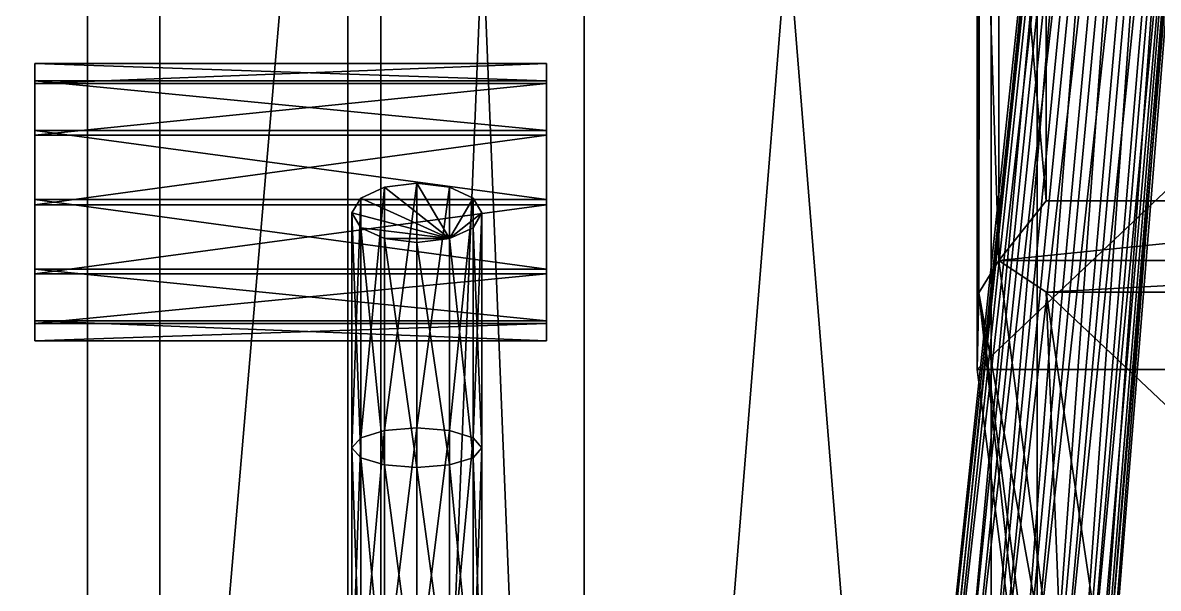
# Model space of a CAD drawing. Extents: x -1.01 to 1.01, y 0 to 4.77.
# Drawn here: x -0.7752 to -0.332, y 2.0991 to 2.3199 of the extents above; entities that cross this region are included whole.
import ezdxf

# ---------------------------------------------------------------- set-up
doc = ezdxf.new("R2010")
doc.units = 0

msp = doc.modelspace()

# ---------------------------------------------------------------- linework, layer by layer
for points in [[(-0.556057, 1.371245, -0.078667), (-0.556057, 3.337909, -0.078667), (-0.635494, 3.337909, -0.078667)], [(-0.556057, 1.371245, -0.078667), (-0.635494, 3.337909, -0.078667), (-0.635494, 1.371245, -0.078667)], [(-0.635494, 1.371245, 0.23908), (-0.635494, 3.337909, 0.23908), (-0.556057, 3.337909, 0.23908)], [(-0.556057, 1.371245, 0.23908), (-0.635494, 1.371245, 0.23908), (-0.556057, 3.337909, 0.23908)], [(-0.635494, 1.371245, 0.111981), (-0.635494, 3.337909, 0.080206), (-0.635494, 3.337909, 0.111981)], [(-0.635494, 1.371245, 0.111981), (-0.635494, 1.371245, 0.080206), (-0.635494, 3.337909, 0.080206)], [(-0.635494, 1.371245, 0.23908), (-0.635494, 3.337909, 0.111981), (-0.635494, 3.337909, 0.23908)], [(-0.635494, 1.371245, 0.23908), (-0.635494, 1.371245, 0.111981), (-0.635494, 3.337909, 0.111981)], [(-0.635494, 1.371245, -0.007174), (-0.635494, 3.337909, -0.078667), (-0.635494, 3.337909, -0.007174)], [(-0.635494, 1.371245, -0.007174), (-0.635494, 1.371245, -0.078667), (-0.635494, 3.337909, -0.078667)], [(-0.635494, 1.371245, 0.080206), (-0.635494, 3.337909, -0.007174), (-0.635494, 3.337909, 0.080206)], [(-0.635494, 1.371245, 0.080206), (-0.635494, 1.371245, -0.007174), (-0.635494, 3.337909, -0.007174)], [(-0.397184, 1.371245, -0.078667), (-0.397184, 3.337909, -0.078667), (-0.556057, 3.337909, -0.078667)], [(-0.397184, 1.371245, -0.078667), (-0.556057, 3.337909, -0.078667), (-0.556057, 1.371245, -0.078667)], [(-0.556057, 1.371245, 0.23908), (-0.556057, 3.337909, 0.23908), (-0.397184, 3.337909, 0.23908)], [(-0.397184, 1.371245, 0.23908), (-0.556057, 1.371245, 0.23908), (-0.397184, 3.337909, 0.23908)], [(-0.397184, 1.371245, 0.111981), (-0.397184, 3.337909, 0.23908), (-0.397184, 3.337909, 0.111981)], [(-0.397184, 1.371245, 0.23908), (-0.397184, 3.337909, 0.23908), (-0.397184, 1.371245, 0.111981)], [(-0.397184, 1.371245, 0.080206), (-0.397184, 3.337909, 0.111981), (-0.397184, 3.337909, 0.080206)], [(-0.397184, 1.371245, 0.111981), (-0.397184, 3.337909, 0.111981), (-0.397184, 1.371245, 0.080206)], [(-0.397184, 1.371245, -0.007174), (-0.397184, 3.337909, 0.080206), (-0.397184, 3.337909, -0.007174)], [(-0.397184, 1.371245, 0.080206), (-0.397184, 3.337909, 0.080206), (-0.397184, 1.371245, -0.007174)], [(-0.397184, 1.371245, -0.078667), (-0.397184, 3.337909, -0.007174), (-0.397184, 3.337909, -0.078667)], [(-0.397184, 1.371245, -0.007174), (-0.397184, 3.337909, -0.007174), (-0.397184, 1.371245, -0.078667)], [(-0.75, 2.050174, -0.332732), (-0.86, 2.050174, -0.332732), (-0.75, 3.325174, -0.447732)], [(-0.86, 2.050174, -0.332732), (-0.86, 3.325174, -0.447732), (-0.75, 3.325174, -0.447732)], [(-0.75, 2.050174, -0.332732), (-0.75, 3.325174, -0.447732), (-0.75, 3.310174, -0.557732)], [(-0.75, 1.950174, -2.729873), (-0.75, 3.310174, -2.729873), (-0.86, 1.950174, -2.729873)], [(-0.86, 1.950174, -2.729873), (-0.75, 3.310174, -2.729873), (-0.86, 3.310174, -2.729873)], [(-0.75, 1.950174, -2.619873), (-0.86, 1.950174, -2.619873), (-0.75, 3.310174, -2.619873)], [(-0.86, 1.950174, -2.619873), (-0.86, 3.310174, -2.619873), (-0.75, 3.310174, -2.619873)], [(-0.75, 2.020174, -0.442732), (-0.75, 3.310174, -0.557732), (-0.86, 2.020174, -0.442732)], [(-0.86, 2.020174, -0.442732), (-0.75, 3.310174, -0.557732), (-0.86, 3.310174, -0.557732)], [(-0.75, 1.950174, -2.619873), (-0.75, 3.310174, -2.619873), (-0.75, 1.950174, -2.729873)], [(-0.75, 1.950174, -2.729873), (-0.75, 3.310174, -2.619873), (-0.75, 3.310174, -2.729873)], [(-0.75, 2.020174, -0.442732), (-0.75, 2.050174, -0.332732), (-0.75, 3.310174, -0.557732)], [(-0.648363, 1.778798, 0.397953), (-0.648363, 2.63465, 0.397953), (-0.721762, 1.778798, 0.397953)], [(-0.721762, 1.778798, 0.397953), (-0.648363, 2.63465, 0.397953), (-0.721762, 2.63465, 0.397953)], [(-0.648363, 1.778798, 0.556827), (-0.721762, 1.778798, 0.556827), (-0.648363, 2.63465, 0.556827)], [(-0.721762, 1.778798, 0.556827), (-0.721762, 2.63465, 0.556827), (-0.648363, 2.63465, 0.556827)], [(-0.721762, 1.778798, 0.556827), (-0.721762, 1.778798, 0.397953), (-0.721762, 2.63465, 0.556827)], [(-0.721762, 1.778798, 0.397953), (-0.721762, 2.63465, 0.397953), (-0.721762, 2.63465, 0.556827)], [(-0.648363, 1.778798, 0.556827), (-0.648363, 2.63465, 0.556827), (-0.648363, 1.778798, 0.397953)], [(-0.648363, 1.778798, 0.397953), (-0.648363, 2.63465, 0.556827), (-0.648363, 2.63465, 0.397953)], [(-0.305831, 1.778798, 0.397953), (-0.305831, 2.63465, 0.397953), (-0.379231, 1.778798, 0.397953)], [(-0.379231, 1.778798, 0.397953), (-0.305831, 2.63465, 0.397953), (-0.379231, 2.63465, 0.397953)], [(-0.305831, 1.778798, 0.556827), (-0.379231, 1.778798, 0.556827), (-0.305831, 2.63465, 0.556827)], [(-0.379231, 1.778798, 0.556827), (-0.379231, 2.63465, 0.556827), (-0.305831, 2.63465, 0.556827)], [(-0.379231, 1.778798, 0.556827), (-0.379231, 1.778798, 0.397953), (-0.379231, 2.63465, 0.556827)], [(-0.379231, 1.778798, 0.397953), (-0.379231, 2.63465, 0.397953), (-0.379231, 2.63465, 0.556827)], [(-0.425888, 1.867629, -2.202977), (-0.362274, 2.49194, -2.381813), (-0.35356, 2.495649, -2.376288)], [(-0.425888, 1.867629, -2.202977), (-0.35356, 2.495649, -2.376288), (-0.414568, 1.8706, -2.196837)], [(-0.414568, 1.8706, -2.196837), (-0.35356, 2.495649, -2.376288), (-0.34328, 2.496969, -2.374343)], [(-0.414568, 1.8706, -2.196837), (-0.34328, 2.496969, -2.374343), (-0.401217, 1.871649, -2.194709)], [(-0.401217, 1.871649, -2.194709), (-0.34328, 2.496969, -2.374343), (-0.332999, 2.495649, -2.376288)], [(-0.387866, 1.8706, -2.196837), (-0.401217, 1.871649, -2.194709), (-0.332999, 2.495649, -2.376288)], [(-0.387866, 1.8706, -2.196837), (-0.332999, 2.495649, -2.376288), (-0.324286, 2.49194, -2.381813)], [(-0.43345, 1.863238, -2.212161), (-0.368098, 2.486335, -2.390089), (-0.362274, 2.49194, -2.381813)], [(-0.43345, 1.863238, -2.212161), (-0.362274, 2.49194, -2.381813), (-0.425888, 1.867629, -2.202977)], [(-0.376549, 1.867629, -2.202977), (-0.387866, 1.8706, -2.196837), (-0.324286, 2.49194, -2.381813)], [(-0.376549, 1.867629, -2.202977), (-0.324286, 2.49194, -2.381813), (-0.318461, 2.486335, -2.390089)], [(-0.436104, 1.858156, -2.223073), (-0.370143, 2.479728, -2.399844), (-0.368098, 2.486335, -2.390089)], [(-0.436104, 1.858156, -2.223073), (-0.368098, 2.486335, -2.390089), (-0.43345, 1.863238, -2.212161)], [(-0.368984, 1.863238, -2.212161), (-0.376549, 1.867629, -2.202977), (-0.318461, 2.486335, -2.390089)], [(-0.368984, 1.863238, -2.212161), (-0.318461, 2.486335, -2.390089), (-0.316416, 2.479728, -2.399844)], [(-0.43345, 1.853203, -2.234046), (-0.370143, 2.479728, -2.399844), (-0.436104, 1.858156, -2.223073)], [(-0.43345, 1.853203, -2.234046), (-0.368098, 2.473155, -2.409578), (-0.370143, 2.479728, -2.399844)], [(-0.36633, 1.858156, -2.223073), (-0.368984, 1.863238, -2.212161), (-0.316416, 2.479728, -2.399844)], [(-0.36633, 1.858156, -2.223073), (-0.316416, 2.479728, -2.399844), (-0.318461, 2.473155, -2.409578)], [(-0.425888, 1.849083, -2.243412), (-0.368098, 2.473155, -2.409578), (-0.43345, 1.853203, -2.234046)], [(-0.425888, 1.849083, -2.243412), (-0.362274, 2.46755, -2.417854), (-0.368098, 2.473155, -2.409578)], [(-0.368984, 1.853203, -2.234046), (-0.36633, 1.858156, -2.223073), (-0.318461, 2.473155, -2.409578)], [(-0.368984, 1.853203, -2.234046), (-0.318461, 2.473155, -2.409578), (-0.324286, 2.46755, -2.417854)], [(-0.414568, 1.84637, -2.249675), (-0.362274, 2.46755, -2.417854), (-0.425888, 1.849083, -2.243412)], [(-0.414568, 1.84637, -2.249675), (-0.35356, 2.46384, -2.423379), (-0.362274, 2.46755, -2.417854)], [(-0.376549, 1.849083, -2.243412), (-0.368984, 1.853203, -2.234046), (-0.324286, 2.46755, -2.417854)], [(-0.376549, 1.849083, -2.243412), (-0.324286, 2.46755, -2.417854), (-0.332999, 2.46384, -2.423379)], [(-0.401217, 1.845443, -2.251891), (-0.35356, 2.46384, -2.423379), (-0.414568, 1.84637, -2.249675)], [(-0.394191, 2.227026, -2.145321), (-0.401731, 2.453797, -2.248873), (-0.394191, 2.460868, -2.213814)], [(-0.401217, 1.845443, -2.251891), (-0.34328, 2.46252, -2.425324), (-0.35356, 2.46384, -2.423379)], [(-0.401217, 1.845443, -2.251891), (-0.387866, 1.84637, -2.249675), (-0.34328, 2.46252, -2.425324)], [(-0.375731, 2.250332, -2.130946), (-0.394191, 2.460868, -2.213814), (-0.375731, 2.448569, -2.189007)], [(-0.394191, 2.227026, -2.145321), (-0.394191, 2.460868, -2.213814), (-0.375731, 2.250332, -2.130946)], [(-0.387866, 1.84637, -2.249675), (-0.376549, 1.849083, -2.243412), (-0.332999, 2.46384, -2.423379)], [(-0.387866, 1.84637, -2.249675), (-0.332999, 2.46384, -2.423379), (-0.34328, 2.46252, -2.425324)], [(-0.402715, 2.184525, -2.287027), (-0.401731, 2.453797, -2.248873), (-0.402083, 2.214481, -2.18051)], [(-0.402715, 2.184525, -2.287027), (-0.402715, 2.424324, -2.357267), (-0.401731, 2.453797, -2.248873)], [(-0.402083, 2.214481, -2.18051), (-0.401731, 2.453797, -2.248873), (-0.394191, 2.227026, -2.145321)], [(-0.165715, 2.250332, -2.130946), (-0.375731, 2.448569, -2.189007), (-0.165715, 2.448569, -2.189007)], [(-0.165715, 2.250332, -2.130946), (-0.375731, 2.250332, -2.130946), (-0.375731, 2.448569, -2.189007)], [(-0.402715, 2.184525, -2.287027), (-0.149503, 2.424324, -2.357267), (-0.402715, 2.424324, -2.357267)], [(-0.149503, 2.184525, -2.287027), (-0.149503, 2.424324, -2.357267), (-0.402715, 2.184525, -2.287027)], [(-0.57077, 2.297253, -1.746657), (-0.770453, 2.303969, -1.787207), (-0.57077, 2.303969, -1.787207)], [(-0.57077, 2.297253, -1.746657), (-0.770453, 2.297253, -1.746657), (-0.770453, 2.303969, -1.787207)], [(-0.57077, 2.296191, -1.822861), (-0.57077, 2.303969, -1.787207), (-0.770453, 2.296191, -1.822861)], [(-0.770453, 2.296191, -1.822861), (-0.57077, 2.303969, -1.787207), (-0.770453, 2.303969, -1.787207)], [(-0.770453, 2.277853, -1.71207), (-0.770453, 2.296191, -1.822861), (-0.770453, 2.303969, -1.787207)], [(-0.770453, 2.277853, -1.71207), (-0.770453, 2.303969, -1.787207), (-0.770453, 2.297253, -1.746657)], [(-0.57077, 2.275987, -1.844056), (-0.57077, 2.303969, -1.787207), (-0.57077, 2.296191, -1.822861)], [(-0.57077, 2.24878, -1.845123), (-0.57077, 2.303969, -1.787207), (-0.57077, 2.275987, -1.844056)], [(-0.57077, 2.221887, -1.825768), (-0.57077, 2.303969, -1.787207), (-0.57077, 2.24878, -1.845123)], [(-0.57077, 2.202487, -1.791182), (-0.57077, 2.303969, -1.787207), (-0.57077, 2.221887, -1.825768)], [(-0.57077, 2.195771, -1.750629), (-0.57077, 2.303969, -1.787207), (-0.57077, 2.202487, -1.791182)], [(-0.57077, 2.195771, -1.750629), (-0.57077, 2.203577, -1.714978), (-0.57077, 2.303969, -1.787207)], [(-0.57077, 2.203577, -1.714978), (-0.57077, 2.223753, -1.69378), (-0.57077, 2.303969, -1.787207)], [(-0.57077, 2.223753, -1.69378), (-0.57077, 2.25096, -1.692715), (-0.57077, 2.303969, -1.787207)], [(-0.57077, 2.25096, -1.692715), (-0.57077, 2.277853, -1.71207), (-0.57077, 2.303969, -1.787207)], [(-0.57077, 2.277853, -1.71207), (-0.57077, 2.297253, -1.746657), (-0.57077, 2.303969, -1.787207)], [(-0.57077, 2.277853, -1.71207), (-0.770453, 2.297253, -1.746657), (-0.57077, 2.297253, -1.746657)], [(-0.57077, 2.277853, -1.71207), (-0.770453, 2.277853, -1.71207), (-0.770453, 2.297253, -1.746657)], [(-0.57077, 2.275987, -1.844056), (-0.57077, 2.296191, -1.822861), (-0.770453, 2.275987, -1.844056)], [(-0.770453, 2.275987, -1.844056), (-0.57077, 2.296191, -1.822861), (-0.770453, 2.296191, -1.822861)], [(-0.770453, 2.275987, -1.844056), (-0.770453, 2.296191, -1.822861), (-0.770453, 2.277853, -1.71207)], [(-0.57077, 2.25096, -1.692715), (-0.770453, 2.277853, -1.71207), (-0.57077, 2.277853, -1.71207)], [(-0.57077, 2.25096, -1.692715), (-0.770453, 2.25096, -1.692715), (-0.770453, 2.277853, -1.71207)], [(-0.770453, 2.223753, -1.69378), (-0.770453, 2.277853, -1.71207), (-0.770453, 2.25096, -1.692715)], [(-0.770453, 2.203577, -1.714978), (-0.770453, 2.277853, -1.71207), (-0.770453, 2.223753, -1.69378)], [(-0.770453, 2.195771, -1.750629), (-0.770453, 2.277853, -1.71207), (-0.770453, 2.203577, -1.714978)], [(-0.770453, 2.195771, -1.750629), (-0.770453, 2.202487, -1.791182), (-0.770453, 2.277853, -1.71207)], [(-0.770453, 2.202487, -1.791182), (-0.770453, 2.221887, -1.825768), (-0.770453, 2.277853, -1.71207)], [(-0.770453, 2.221887, -1.825768), (-0.770453, 2.24878, -1.845123), (-0.770453, 2.277853, -1.71207)], [(-0.770453, 2.24878, -1.845123), (-0.770453, 2.275987, -1.844056), (-0.770453, 2.277853, -1.71207)], [(-0.57077, 2.24878, -1.845123), (-0.57077, 2.275987, -1.844056), (-0.770453, 2.24878, -1.845123)], [(-0.770453, 2.24878, -1.845123), (-0.57077, 2.275987, -1.844056), (-0.770453, 2.275987, -1.844056)], [(-0.634022, 2.160671, -1.698544), (-0.621339, 2.257217, -1.750439), (-0.621339, 2.161704, -1.695364)], [(-0.634022, 2.160671, -1.698544), (-0.634022, 2.255667, -1.753321), (-0.621339, 2.257217, -1.750439)], [(-0.608654, 2.235664, -1.790579), (-0.621339, 2.257217, -1.750439), (-0.634022, 2.255667, -1.753321)], [(-0.621339, 2.161704, -1.695364), (-0.621339, 2.257217, -1.750439), (-0.608654, 2.255667, -1.753321)], [(-0.608654, 2.235664, -1.790579), (-0.608654, 2.255667, -1.753321), (-0.621339, 2.257217, -1.750439)], [(-0.643306, 2.157829, -1.707226), (-0.634022, 2.255667, -1.753321), (-0.634022, 2.160671, -1.698544)], [(-0.643306, 2.157829, -1.707226), (-0.643306, 2.251448, -1.761193), (-0.634022, 2.255667, -1.753321)], [(-0.608654, 2.235664, -1.790579), (-0.634022, 2.255667, -1.753321), (-0.643306, 2.251448, -1.761193)], [(-0.608654, 2.160671, -1.698544), (-0.621339, 2.161704, -1.695364), (-0.608654, 2.255667, -1.753321)], [(-0.608654, 2.160671, -1.698544), (-0.608654, 2.255667, -1.753321), (-0.599369, 2.251448, -1.761193)], [(-0.608654, 2.235664, -1.790579), (-0.599369, 2.251448, -1.761193), (-0.608654, 2.255667, -1.753321)], [(-0.57077, 2.223753, -1.69378), (-0.770453, 2.25096, -1.692715), (-0.57077, 2.25096, -1.692715)], [(-0.57077, 2.223753, -1.69378), (-0.770453, 2.223753, -1.69378), (-0.770453, 2.25096, -1.692715)], [(-0.57077, 2.221887, -1.825768), (-0.57077, 2.24878, -1.845123), (-0.770453, 2.221887, -1.825768)], [(-0.770453, 2.221887, -1.825768), (-0.57077, 2.24878, -1.845123), (-0.770453, 2.24878, -1.845123)], [(-0.646704, 2.153983, -1.719084), (-0.643306, 2.251448, -1.761193), (-0.643306, 2.157829, -1.707226)], [(-0.646704, 2.153983, -1.719084), (-0.646704, 2.245651, -1.77195), (-0.643306, 2.251448, -1.761193)], [(-0.608654, 2.235664, -1.790579), (-0.643306, 2.251448, -1.761193), (-0.646704, 2.245651, -1.77195)], [(-0.599369, 2.157829, -1.707226), (-0.608654, 2.160671, -1.698544), (-0.599369, 2.251448, -1.761193)], [(-0.608654, 2.235664, -1.790579), (-0.595971, 2.245651, -1.77195), (-0.599369, 2.251448, -1.761193)], [(-0.599369, 2.157829, -1.707226), (-0.599369, 2.251448, -1.761193), (-0.595971, 2.245651, -1.77195)], [(-0.394191, 2.227026, -2.145321), (-0.375731, 2.250332, -2.130946), (-0.165715, 2.250332, -2.130946)], [(-0.147258, 2.227026, -2.145321), (-0.394191, 2.227026, -2.145321), (-0.165715, 2.250332, -2.130946)], [(-0.643306, 2.150109, -1.730946), (-0.646704, 2.245651, -1.77195), (-0.646704, 2.153983, -1.719084)], [(-0.643306, 2.150109, -1.730946), (-0.643306, 2.239882, -1.782707), (-0.646704, 2.245651, -1.77195)], [(-0.608654, 2.235664, -1.790579), (-0.646704, 2.245651, -1.77195), (-0.643306, 2.239882, -1.782707)], [(-0.608654, 2.235664, -1.790579), (-0.599369, 2.239882, -1.782707), (-0.595971, 2.245651, -1.77195)], [(-0.595971, 2.153983, -1.719084), (-0.599369, 2.157829, -1.707226), (-0.595971, 2.245651, -1.77195)], [(-0.595971, 2.153983, -1.719084), (-0.595971, 2.245651, -1.77195), (-0.599369, 2.239882, -1.782707)], [(-0.634022, 2.147296, -1.739628), (-0.643306, 2.239882, -1.782707), (-0.643306, 2.150109, -1.730946)], [(-0.634022, 2.147296, -1.739628), (-0.634022, 2.235664, -1.790579), (-0.643306, 2.239882, -1.782707)], [(-0.608654, 2.235664, -1.790579), (-0.643306, 2.239882, -1.782707), (-0.634022, 2.235664, -1.790579)], [(-0.599369, 2.150109, -1.730946), (-0.599369, 2.239882, -1.782707), (-0.608654, 2.235664, -1.790579)], [(-0.599369, 2.150109, -1.730946), (-0.595971, 2.153983, -1.719084), (-0.599369, 2.239882, -1.782707)], [(-0.621339, 2.146263, -1.742805), (-0.634022, 2.235664, -1.790579), (-0.634022, 2.147296, -1.739628)], [(-0.621339, 2.146263, -1.742805), (-0.621339, 2.234114, -1.79346), (-0.634022, 2.235664, -1.790579)], [(-0.621339, 2.234114, -1.79346), (-0.608654, 2.235664, -1.790579), (-0.634022, 2.235664, -1.790579)], [(-0.608654, 2.147296, -1.739628), (-0.608654, 2.235664, -1.790579), (-0.621339, 2.234114, -1.79346)], [(-0.621339, 2.146263, -1.742805), (-0.608654, 2.147296, -1.739628), (-0.621339, 2.234114, -1.79346)], [(-0.608654, 2.147296, -1.739628), (-0.599369, 2.150109, -1.730946), (-0.608654, 2.235664, -1.790579)], [(-0.368199, 2.027287, -2.086817), (-0.402083, 2.214481, -2.18051), (-0.394191, 2.227026, -2.145321)], [(-0.368199, 2.027287, -2.086817), (-0.394191, 2.227026, -2.145321), (-0.375731, 2.214726, -2.120517)], [(-0.375731, 2.214726, -2.120517), (-0.394191, 2.227026, -2.145321), (-0.147258, 2.227026, -2.145321)], [(-0.165715, 2.214726, -2.120517), (-0.375731, 2.214726, -2.120517), (-0.147258, 2.227026, -2.145321)], [(-0.57077, 2.203577, -1.714978), (-0.770453, 2.223753, -1.69378), (-0.57077, 2.223753, -1.69378)], [(-0.57077, 2.203577, -1.714978), (-0.770453, 2.203577, -1.714978), (-0.770453, 2.223753, -1.69378)], [(-0.57077, 2.202487, -1.791182), (-0.57077, 2.221887, -1.825768), (-0.770453, 2.202487, -1.791182)], [(-0.770453, 2.202487, -1.791182), (-0.57077, 2.221887, -1.825768), (-0.770453, 2.221887, -1.825768)], [(-0.376127, 1.979688, -2.22703), (-0.402715, 2.184525, -2.287027), (-0.402083, 2.214481, -2.18051)], [(-0.375868, 2.009645, -2.12224), (-0.402083, 2.214481, -2.18051), (-0.368199, 2.027287, -2.086817)], [(-0.376127, 1.979688, -2.22703), (-0.402083, 2.214481, -2.18051), (-0.375868, 2.009645, -2.12224)], [(-0.368199, 2.027287, -2.086817), (-0.375731, 2.214726, -2.120517), (-0.351035, 2.048822, -2.071923)], [(-0.165715, 2.01649, -2.062453), (-0.375731, 2.214726, -2.120517), (-0.165715, 2.214726, -2.120517)], [(-0.165715, 2.01649, -2.062453), (-0.351035, 2.048822, -2.071923), (-0.375731, 2.214726, -2.120517)], [(-0.57077, 2.195771, -1.750629), (-0.770453, 2.203577, -1.714978), (-0.57077, 2.203577, -1.714978)], [(-0.57077, 2.195771, -1.750629), (-0.770453, 2.195771, -1.750629), (-0.770453, 2.203577, -1.714978)], [(-0.57077, 2.195771, -1.750629), (-0.57077, 2.202487, -1.791182), (-0.770453, 2.195771, -1.750629)], [(-0.770453, 2.195771, -1.750629), (-0.57077, 2.202487, -1.791182), (-0.770453, 2.202487, -1.791182)], [(-0.376127, 1.979688, -2.22703), (-0.149503, 2.184525, -2.287027), (-0.402715, 2.184525, -2.287027)], [(-0.149503, 1.944747, -2.216821), (-0.149503, 2.184525, -2.287027), (-0.376127, 1.979688, -2.22703)], [(-0.643306, 2.056977, -1.675526), (-0.634022, 2.160671, -1.698544), (-0.634022, 2.058298, -1.666368)], [(-0.643306, 2.056977, -1.675526), (-0.643306, 2.157829, -1.707226), (-0.634022, 2.160671, -1.698544)], [(-0.634022, 2.058298, -1.666368), (-0.621339, 2.161704, -1.695364), (-0.621339, 2.058785, -1.663016)], [(-0.634022, 2.058298, -1.666368), (-0.634022, 2.160671, -1.698544), (-0.621339, 2.161704, -1.695364)], [(-0.621339, 2.058785, -1.663016), (-0.621339, 2.161704, -1.695364), (-0.608654, 2.160671, -1.698544)], [(-0.608654, 2.058298, -1.666368), (-0.621339, 2.058785, -1.663016), (-0.608654, 2.160671, -1.698544)], [(-0.608654, 2.058298, -1.666368), (-0.608654, 2.160671, -1.698544), (-0.599369, 2.157829, -1.707226)], [(-0.646704, 2.055169, -1.688034), (-0.643306, 2.157829, -1.707226), (-0.643306, 2.056977, -1.675526)], [(-0.646704, 2.055169, -1.688034), (-0.646704, 2.153983, -1.719084), (-0.643306, 2.157829, -1.707226)], [(-0.599369, 2.056977, -1.675526), (-0.608654, 2.058298, -1.666368), (-0.599369, 2.157829, -1.707226)], [(-0.599369, 2.056977, -1.675526), (-0.599369, 2.157829, -1.707226), (-0.595971, 2.153983, -1.719084)], [(-0.643306, 2.05339, -1.700544), (-0.646704, 2.153983, -1.719084), (-0.646704, 2.055169, -1.688034)], [(-0.643306, 2.05339, -1.700544), (-0.643306, 2.150109, -1.730946), (-0.646704, 2.153983, -1.719084)], [(-0.634022, 2.052069, -1.709702), (-0.643306, 2.150109, -1.730946), (-0.643306, 2.05339, -1.700544)], [(-0.634022, 2.052069, -1.709702), (-0.634022, 2.147296, -1.739628), (-0.643306, 2.150109, -1.730946)], [(-0.599369, 2.05339, -1.700544), (-0.599369, 2.150109, -1.730946), (-0.608654, 2.147296, -1.739628)], [(-0.595971, 2.055169, -1.688034), (-0.599369, 2.056977, -1.675526), (-0.595971, 2.153983, -1.719084)], [(-0.595971, 2.055169, -1.688034), (-0.595971, 2.153983, -1.719084), (-0.599369, 2.150109, -1.730946)], [(-0.599369, 2.05339, -1.700544), (-0.595971, 2.055169, -1.688034), (-0.599369, 2.150109, -1.730946)], [(-0.621339, 2.051582, -1.713052), (-0.634022, 2.147296, -1.739628), (-0.634022, 2.052069, -1.709702)], [(-0.621339, 2.051582, -1.713052), (-0.621339, 2.146263, -1.742805), (-0.634022, 2.147296, -1.739628)], [(-0.608654, 2.052069, -1.709702), (-0.608654, 2.147296, -1.739628), (-0.621339, 2.146263, -1.742805)], [(-0.621339, 2.051582, -1.713052), (-0.608654, 2.052069, -1.709702), (-0.621339, 2.146263, -1.742805)], [(-0.608654, 2.052069, -1.709702), (-0.599369, 2.05339, -1.700544), (-0.608654, 2.147296, -1.739628)]]:
    msp.add_3dface(points)

doc.saveas('drawing.dxf')
